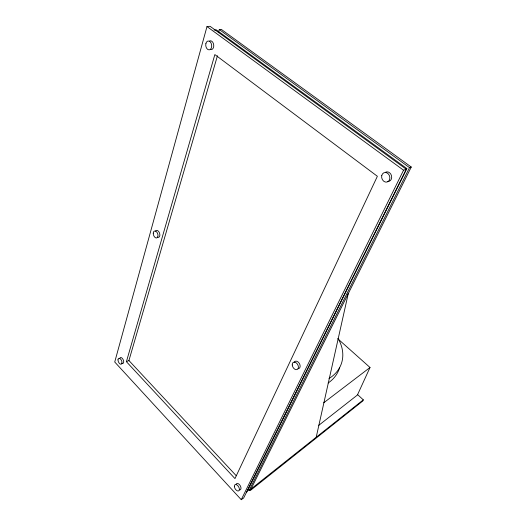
<?xml version="1.0" encoding="UTF-8"?>
<svg xmlns="http://www.w3.org/2000/svg" width="526" height="526" viewBox="0 0 526 526"><rect width="100%" height="100%" fill="white"/><g stroke="black" fill="none" stroke-linecap="round" stroke-linejoin="round"><path stroke-width="0.79" d="M316.185 437.323L348.297 293.416M206.994 26.563L114.734 362.013L241.25 499.7L243.643 498.004L406.256 169.254L210.078 26.3L206.994 26.563L403.554 170.207L406.256 169.254M218.612 31.928L219.289 29.561L221.288 29.377L411.266 167.031L250.238 490.574L362.769 400.996L363.308 399.852L357.279 394.309M126.411 361.691L214.858 54.572L377.379 176.282L234.964 478.588L126.411 361.691L128.929 360.534L217.442 55.776M337.758 338.731L370.021 367.49L357.404 395.033L318.769 425.324M241.25 499.7L403.554 170.207M246.707 492.218L406.874 168.576L216.278 29.837L213.997 30.048M247.937 489.358L249.054 490.561L409.517 167.643L411.266 167.031M363.308 399.852L249.054 490.561M323.733 402.791L370.021 367.49M405.546 169.043L406.874 168.576M219.289 29.561L409.517 167.643M128.929 360.534L236.266 475.754M339.684 367.385A44 33.888 19.8 0 1 328.119 383M338.172 338.665A44.348 33.927 19.8 0 1 328.967 378.536M385.354 172.324A4.898 4.037 72.2 0 1 391.508 175.756A4.898 4.037 72.2 0 1 387.715 181.47M294.225 362.269A4.07 2.729 60.6 0 1 299.333 363.407A4.07 2.729 60.6 0 1 298.104 368.7M236.161 484.157A3.57 2.005 58.9 0 1 240.277 485.748A3.57 2.005 58.9 0 1 239.429 489.87M119.777 358.449A3.163 1.683 66.1 0 1 122.117 358.193A3.163 1.683 66.1 0 1 123.676 362.171A3.163 1.683 66.1 0 1 121.591 363.104M155.499 231.124A3.616 2.189 71 0 1 158.444 231.282A3.616 2.189 71 0 1 159.779 235.74A3.616 2.189 71 0 1 157.287 237.114M209.565 40.982A4.445 2.965 82.3 0 1 213.734 45.039A4.445 2.965 82.3 0 1 210.413 49.516M381.725 175.691A4.912 4.037 72.1 0 0 386.958 182.068A4.912 4.037 72.1 0 0 388.556 174.165A4.912 4.037 72.1 0 0 381.725 175.691M292.226 364.952A4.083 2.729 60.7 0 0 297.098 369.561A4.083 2.729 60.7 0 0 296.638 363.19A4.083 2.729 60.7 0 0 292.226 364.952M234.372 486.596A3.577 1.999 58.9 0 0 238.396 490.968A3.577 1.999 58.9 0 0 237.851 485.754A3.577 1.999 58.9 0 0 234.372 486.596M118.002 359.823A3.169 1.683 66.1 0 0 120.921 364.248A3.169 1.683 66.1 0 0 121.085 359.751A3.169 1.683 66.1 0 0 118.002 359.823M153.25 233.143A3.629 2.189 71 0 0 156.656 237.949A3.629 2.189 71 0 0 156.972 232.341A3.629 2.189 71 0 0 153.25 233.143M205.936 43.336A4.458 2.965 82.3 0 0 209.151 49.865A4.458 2.965 82.3 0 0 211.071 43.086A4.458 2.965 82.3 0 0 205.936 43.336"/></g></svg>
